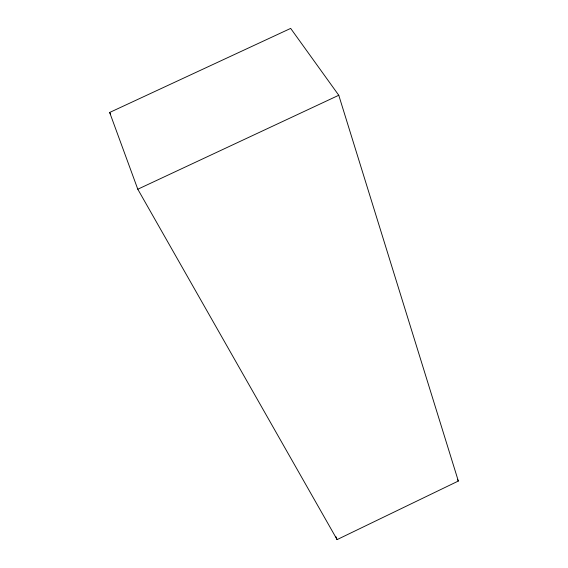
<?xml version="1.0" encoding="UTF-8"?>
<svg xmlns="http://www.w3.org/2000/svg" width="568" height="568" viewBox="0 0 568 568"><rect width="100%" height="100%" fill="white"/><g stroke="black" fill="none" stroke-linecap="round" stroke-linejoin="round"><path stroke-width="0.85" d="M337.108 539.6L458.34 481.039L338.769 95.261L290.667 28.4L109.659 112.471L137.797 189.229L337.108 539.6L335.709 536.348M137.797 189.229L338.769 95.261M457.467 479.506L458.34 481.039M109.659 112.471L110.519 114.019"/></g></svg>
